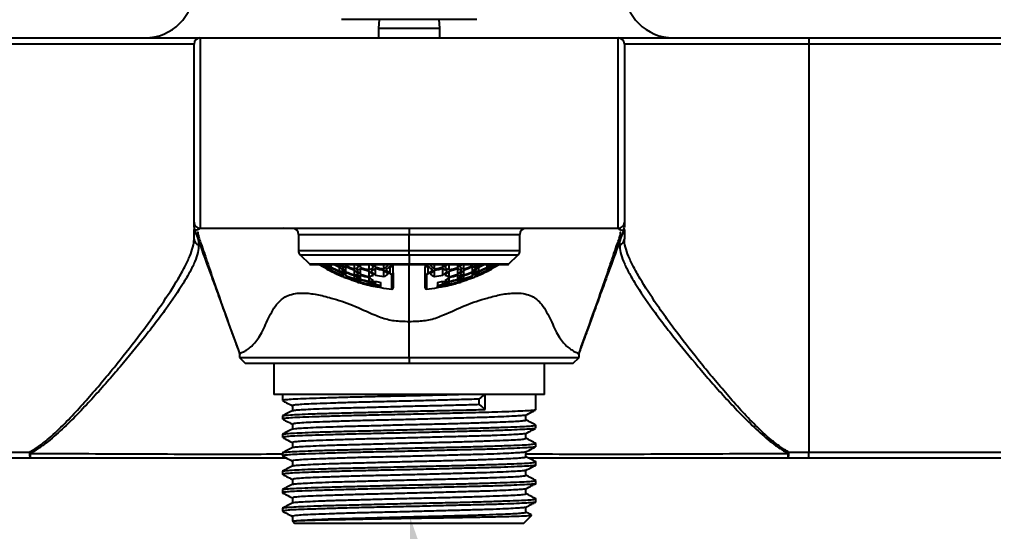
# Model space of a CAD drawing. Extents: x 0 to 1128, y 0 to 827.
# Drawn here: x 289.1 to 368.4, y 205.8 to 247.5 of the extents above; entities that cross this region are included whole.
import ezdxf
from ezdxf import colors
from ezdxf.entities.mleader import LeaderData, LeaderLine
from ezdxf.math import Vec2, Vec3

# ---------------------------------------------------------------- set-up
doc = ezdxf.new("R2010")
doc.units = 0
doc.header["$LTSCALE"] = 4
doc.header["$MEASUREMENT"] = 0
doc.layers.get('0').update_dxf_attribs({"linetype": 'CONTINUOUS'})
doc.styles.get("Standard").update_dxf_attribs({"font": 'SYMBOL'})

msp = doc.modelspace()

# ---------------------------------------------------------------- linework, layer by layer
at = {"color": 7, "linetype": 'Continuous', "lineweight": 25}
for p, q in [((320.805, 247.459), (315.3, 247.459)), ((318.373, 247.459), (318.303, 246.758)), ((326.311, 247.459), (320.805, 247.459)), ((323.308, 246.758), (323.238, 247.459)), ((318.303, 246.758), (318.303, 245.957)), ((318.303, 246.758), (323.308, 246.758)), ((323.308, 245.957), (323.308, 246.758)), ((288.271, 245.957), (303.788, 245.957)), ((303.788, 245.957), (303.788, 230.441)), ((303.788, 245.957), (337.823, 245.957)), ((337.823, 230.441), (337.823, 245.957)), ((337.823, 245.957), (353.339, 245.957)), ((353.339, 245.957), (353.339, 245.457)), ((353.339, 245.957), (396.09, 245.957)), ((303.287, 245.457), (288.271, 245.457)), ((303.287, 230.942), (303.287, 245.457)), ((338.324, 245.457), (338.324, 230.942)), ((353.339, 245.457), (338.324, 245.457)), ((353.339, 245.457), (353.339, 212.222)), ((396.09, 245.457), (353.339, 245.457)), ((303.287, 230.772), (303.287, 230.772)), ((303.287, 229.563), (303.287, 230.345)), ((337.823, 230.441), (303.788, 230.441)), ((310.653, 230.424), (310.569, 230.456)), ((320.805, 230.441), (320.805, 229.941)), ((338.324, 230.772), (338.324, 230.772)), ((338.324, 230.345), (338.324, 229.563)), ((311.796, 229.941), (311.796, 228.646)), ((320.805, 228.646), (320.805, 229.941)), ((329.815, 228.646), (329.815, 229.941)), ((320.805, 228.292), (320.805, 228.646)), ((311.943, 228.292), (312.712, 227.523)), ((320.805, 228.292), (320.805, 227.523)), ((328.899, 227.523), (329.668, 228.292)), ((312.747, 227.509), (320.805, 227.509)), ((313.943, 227.423), (313.943, 227.509)), ((313.943, 227.25), (313.943, 227.388)), ((314.452, 227.293), (314.452, 227.509)), ((314.452, 227.043), (314.452, 227.246)), ((314.454, 226.952), (314.454, 227.019)), ((315.144, 227.367), (315.144, 227.509)), ((315.144, 226.958), (315.144, 227.297)), ((315.144, 226.714), (315.144, 226.912)), ((315.654, 227.409), (315.654, 227.509)), ((315.654, 226.92), (315.654, 227.325)), ((315.654, 226.6), (315.654, 226.862)), ((316.345, 227.137), (316.345, 227.509)), ((316.345, 226.658), (316.345, 227.056)), ((316.855, 227.268), (316.855, 227.509)), ((316.855, 226.707), (316.855, 227.174)), ((317.547, 227.066), (317.547, 227.509)), ((317.547, 226.514), (317.547, 226.974)), ((318.056, 227.286), (318.056, 227.509)), ((318.056, 226.648), (318.056, 227.181)), ((318.748, 227.151), (318.748, 227.509)), ((318.75, 226.519), (318.75, 227.047)), ((319.257, 227.464), (319.257, 227.509)), ((319.257, 226.74), (319.257, 227.344)), ((319.504, 227.435), (319.504, 227.509)), ((319.504, 227.317), (319.504, 227.435)), ((319.504, 226.833), (319.504, 227.317)), ((319.504, 226.833), (319.504, 225.606)), ((320.805, 227.509), (328.864, 227.509)), ((322.107, 227.435), (322.107, 227.509)), ((322.107, 227.435), (322.107, 227.317)), ((322.107, 226.833), (322.107, 227.317)), ((322.107, 225.606), (322.107, 226.833)), ((322.353, 227.464), (322.353, 227.509)), ((322.353, 226.74), (322.353, 227.344)), ((322.861, 226.519), (322.861, 227.047)), ((322.863, 227.151), (322.863, 227.509)), ((323.555, 227.286), (323.555, 227.509)), ((323.555, 226.648), (323.555, 227.181)), ((324.064, 227.066), (324.064, 227.509)), ((324.064, 226.514), (324.064, 226.974)), ((324.756, 227.268), (324.756, 227.509)), ((324.756, 226.707), (324.756, 227.174)), ((325.266, 227.137), (325.266, 227.509)), ((325.266, 226.658), (325.266, 227.056)), ((325.957, 227.409), (325.957, 227.509)), ((325.957, 226.92), (325.957, 227.325)), ((325.957, 226.6), (325.957, 226.862)), ((326.467, 227.367), (326.467, 227.509)), ((326.467, 226.958), (326.467, 227.297)), ((326.467, 226.714), (326.467, 226.912)), ((327.157, 226.952), (327.157, 227.019)), ((327.158, 227.293), (327.158, 227.509)), ((327.158, 227.043), (327.158, 227.246)), ((327.668, 227.423), (327.668, 227.509)), ((327.668, 227.25), (327.668, 227.388)), ((315.146, 226.625), (315.146, 226.69)), ((316.345, 226.345), (316.345, 226.603)), ((316.855, 226.318), (316.855, 226.639)), ((316.855, 226.086), (316.855, 226.274)), ((316.857, 226.002), (316.857, 226.064)), ((317.547, 226.131), (317.547, 226.448)), ((317.547, 225.901), (317.547, 226.088)), ((318.056, 225.884), (318.056, 226.132)), ((318.503, 225.802), (318.503, 226.049)), ((323.108, 226.049), (323.108, 225.802)), ((323.555, 225.884), (323.555, 226.132)), ((324.064, 226.131), (324.064, 226.448)), ((324.064, 225.901), (324.064, 226.088)), ((324.754, 226.002), (324.754, 226.064)), ((324.756, 226.318), (324.756, 226.639)), ((324.756, 226.086), (324.756, 226.274)), ((325.266, 226.345), (325.266, 226.603)), ((326.465, 226.625), (326.465, 226.69)), ((317.548, 225.819), (317.548, 225.88)), ((318.056, 225.731), (318.056, 225.852)), ((318.503, 225.649), (318.503, 225.77)), ((318.503, 225.626), (318.503, 225.638)), ((323.108, 225.649), (323.108, 225.77)), ((323.108, 225.638), (323.108, 225.626)), ((323.555, 225.731), (323.555, 225.852)), ((324.063, 225.819), (324.063, 225.88)), ((320.805, 219.93), (320.805, 222.875)), ((306.979, 220.289), (306.979, 219.93)), ((306.979, 219.93), (307.479, 219.43)), ((306.979, 219.93), (320.805, 219.93)), ((320.805, 219.93), (334.632, 219.93)), ((320.805, 219.93), (320.806, 219.43)), ((334.132, 219.43), (334.632, 219.93)), ((334.632, 219.93), (334.632, 220.289)), ((320.806, 219.43), (307.479, 219.43)), ((309.794, 219.43), (309.794, 216.927)), ((334.132, 219.43), (320.806, 219.43)), ((331.817, 216.927), (331.817, 219.43)), ((320.805, 216.927), (309.794, 216.927)), ((310.495, 216.927), (310.495, 216.423)), ((331.817, 216.927), (320.805, 216.927)), ((326.51, 216.122), (326.51, 216.538)), ((326.991, 215.705), (326.991, 216.927)), ((331.116, 215.673), (331.116, 216.927)), ((311.295, 216.006), (311.295, 215.601)), ((310.495, 215.178), (310.495, 214.922)), ((330.315, 214.844), (330.315, 215.25)), ((311.295, 214.504), (311.295, 214.1)), ((331.116, 214.17), (331.116, 214.427)), ((310.495, 213.677), (310.495, 213.42)), ((330.315, 213.343), (330.315, 213.748)), ((311.295, 213.003), (311.295, 212.598)), ((331.116, 212.669), (331.116, 212.926)), ((288.271, 212.222), (289.888, 212.222)), ((310.495, 212.175), (310.495, 211.918)), ((310.497, 211.913), (310.534, 211.906)), ((330.315, 211.841), (330.315, 212.246)), ((351.723, 212.222), (353.339, 212.222)), ((353.339, 211.722), (353.339, 212.222)), ((353.339, 212.222), (396.09, 212.222)), ((289.942, 211.722), (288.271, 211.722)), ((311.295, 211.502), (311.295, 211.096)), ((331.116, 211.168), (331.116, 211.425)), ((353.339, 211.722), (351.669, 211.722)), ((396.09, 211.722), (353.339, 211.722)), ((310.495, 210.673), (310.495, 210.417)), ((330.315, 210.339), (330.315, 210.745)), ((311.295, 210), (311.295, 209.595)), ((331.116, 209.666), (331.116, 209.923)), ((310.495, 209.172), (310.495, 208.915)), ((330.315, 208.838), (330.315, 209.243)), ((311.295, 208.498), (311.295, 208.093)), ((331.116, 208.165), (331.116, 208.422)), ((310.495, 207.67), (310.495, 207.417)), ((310.495, 207.417), (310.508, 207.404)), ((310.495, 207.417), (310.496, 207.417)), ((310.496, 207.417), (310.575, 207.383)), ((311.295, 206.997), (311.295, 206.616)), ((330.115, 206.416), (330.773, 207.074)), ((330.315, 207.337), (330.315, 207.742)), ((311.295, 206.616), (311.496, 206.416)), ((311.378, 206.616), (311.295, 206.616)), ((330.115, 206.416), (311.496, 206.416))]:
    msp.add_line(p, q, dxfattribs=at)
at = {"color": 8, "linetype": 'Continuous', "lineweight": 25}
for p, q in [((303.646, 229.453), (303.662, 229.103)), ((311.796, 229.941), (320.805, 229.941)), ((320.805, 229.941), (329.815, 229.941)), ((337.949, 229.103), (337.965, 229.453)), ((311.796, 228.646), (320.805, 228.646)), ((320.805, 228.646), (329.815, 228.646)), ((311.943, 228.292), (320.805, 228.292)), ((320.805, 228.292), (329.668, 228.292)), ((320.805, 227.523), (312.712, 227.523)), ((328.899, 227.523), (320.805, 227.523)), ((320.805, 227.523), (320.805, 227.509)), ((319.394, 225.507), (319.394, 226.724)), ((322.217, 226.724), (322.217, 225.507))]:
    msp.add_line(p, q, dxfattribs=at)
at = {"color": 7, "linetype": 'Continuous', "lineweight": 25, "flags": 128}
for points in [[(313.943, 227.423), (313.855, 227.474), (313.795, 227.509)], [(315.43, 227.509), (315.447, 227.488), (315.491, 227.438)], [(315.654, 227.409), (315.61, 227.46), (315.568, 227.509)], [(319.024, 227.509), (319.051, 227.477), (319.094, 227.426)], [(322.516, 227.426), (322.56, 227.477), (322.587, 227.509)], [(326.043, 227.509), (326.001, 227.46), (325.957, 227.409)], [(326.12, 227.438), (326.164, 227.488), (326.181, 227.509)], [(327.816, 227.509), (327.756, 227.474), (327.668, 227.423)], [(326.51, 216.538), (326.844, 216.827), (326.959, 216.927)], [(326.991, 215.705), (326.722, 215.938), (326.51, 216.122)]]:
    msp.add_lwpolyline(points, dxfattribs=at)
at = {"color": 7, "linetype": 'Continuous', "lineweight": 25}
for centre, radius, start, end in [((299.283, 249.961), 4.004, 270, 0), ((342.328, 249.961), 4.004, 180, 270), ((303.788, 245.457), 0.501, 90, 180), ((337.823, 245.457), 0.501, 0, 90), ((303.788, 230.942), 0.501, 180, 270), ((337.823, 230.942), 0.501, 270, 0), ((303.788, 230.529), 0.501, 180.0313, 200.56351), ((311.295, 229.941), 0.501, 0, 90), ((330.315, 229.941), 0.501, 90, 180), ((337.823, 230.529), 0.501, 339.54022, 359.96754), ((303.767, 229.572), 0.48, 181.05617, 257.33957), ((337.844, 229.572), 0.48, 282.66043, 358.94383), ((312.297, 228.646), 0.501, 180, 225), ((329.314, 228.646), 0.501, 315, 0), ((312.747, 227.559), 0.0501, 225, 270), ((320.805, 239.501), 14.052, 238.58246, 240.76627), ((320.805, 239.501), 14.042, 238.65071, 240.74296), ((320.805, 239.501), 13.922, 239.47085, 240.47422), ((314.728, 230.519), 3.193, 255.77007, 262.11066), ((315.45, 230.616), 3.688, 245.87467, 251.65544), ((316.35, 230.969), 4.44, 237.17507, 242.35492), ((317.49, 231.537), 5.458, 229.49701, 234.10559), ((314.895, 230.434), 3.218, 255.83913, 262.12948), ((317.648, 231.477), 5.466, 229.62757, 234.22183), ((315.603, 230.514), 3.679, 246.01884, 251.7794), ((316.516, 230.908), 4.461, 237.32, 242.46796), ((318.796, 232.163), 6.589, 224.93996, 226.85435), ((318.985, 232.147), 6.641, 224.30395, 226.96151), ((320.805, 239.501), 14.065, 242.40082, 246.99514), ((320.805, 239.501), 13.761, 242.50635, 245.70755), ((320.805, 239.501), 13.984, 242.98021, 246.11874), ((320.805, 239.501), 14.005, 243.02295, 246.15585), ((320.805, 239.501), 13.803, 242.60433, 245.7934), ((320.805, 239.501), 14.064, 243.15474, 246.27113), ((320.805, 239.501), 13.453, 243.04632, 245.12191), ((320.805, 239.501), 13.389, 243.59079, 244.98645), ((314.68, 230.531), 3.198, 278.33685, 284.67863), ((315.306, 230.111), 3.158, 267.05329, 273.3461), ((320.075, 231.998), 6.812, 223.64687, 227.70302), ((318.637, 231.153), 5.494, 230.54579, 235.0626), ((314.847, 230.454), 3.231, 278.21452, 284.48834), ((320.238, 231.968), 6.819, 223.70781, 227.75624), ((315.474, 230.034), 3.176, 267.01614, 273.27232), ((318.797, 231.111), 5.498, 230.61522, 235.12528), ((320.805, 239.501), 13.143, 246.92296, 250.16282), ((320.805, 239.501), 13.595, 247.73126, 250.8478), ((320.805, 239.501), 13.219, 247.07167, 250.28983), ((320.805, 239.501), 13.647, 247.82959, 250.93224), ((315.156, 230.643), 3.702, 288.73756, 294.51207), ((321.231, 231.801), 6.81, 224.17261, 228.19533), ((322.87, 232.73), 8.242, 219.31158, 221.44672), ((315.327, 230.565), 3.72, 288.54958, 294.28822), ((321.402, 231.792), 6.821, 224.18127, 228.19707), ((323.056, 232.741), 8.27, 219.24467, 221.42956), ((320.805, 239.501), 12.854, 252.10196, 255.314), ((320.805, 239.501), 12.943, 252.23712, 255.42509), ((315.451, 231.009), 4.465, 297.98708, 303.15596), ((322.427, 231.74), 6.821, 224.33022, 228.33652), ((324.076, 232.727), 8.246, 219.25946, 221.42676), ((315.618, 230.923), 4.466, 297.95434, 303.09257), ((322.598, 231.745), 6.827, 224.2879, 228.29329), ((324.261, 232.749), 8.266, 219.33733, 221.35886), ((320.805, 239.501), 12.52, 257.31512, 260.54062), ((320.805, 239.501), 12.622, 257.41997, 260.62624), ((315.492, 231.608), 5.519, 306.15064, 310.74687), ((323.696, 231.847), 6.893, 224.14019, 227.45486), ((315.676, 231.537), 5.514, 305.93929, 310.52597), ((323.828, 231.826), 6.838, 224.03792, 228.05329), ((320.805, 239.501), 12.135, 262.67175, 263.84398), ((320.805, 239.501), 12.253, 262.75064, 263.90327), ((320.805, 239.501), 12.135, 276.15602, 277.32825), ((320.805, 239.501), 12.253, 276.09673, 277.24936), ((325.935, 231.537), 5.514, 229.47403, 234.06071), ((317.782, 231.826), 6.838, 311.94671, 315.96208), ((326.119, 231.608), 5.519, 229.25313, 233.84936), ((317.914, 231.847), 6.893, 312.54514, 315.85981), ((320.805, 239.501), 12.622, 279.37376, 282.58003), ((320.805, 239.501), 12.52, 279.45938, 282.68488), ((317.361, 232.739), 8.252, 318.63937, 320.66444), ((325.993, 230.923), 4.466, 236.90743, 242.04566), ((319.012, 231.745), 6.827, 311.70671, 315.7121), ((317.522, 232.738), 8.263, 318.57542, 320.73836), ((326.159, 231.009), 4.465, 236.84404, 242.01292), ((319.183, 231.74), 6.821, 311.66348, 315.66978), ((320.805, 239.501), 12.943, 284.57491, 287.76288), ((320.805, 239.501), 12.854, 284.686, 287.89804), ((326.284, 230.565), 3.72, 245.71178, 251.45042), ((318.564, 232.733), 8.259, 318.56888, 320.75689), ((320.209, 231.792), 6.821, 311.80293, 315.81873), ((318.729, 232.741), 8.258, 318.55534, 320.68635), ((326.455, 230.643), 3.702, 245.48793, 251.26244), ((320.379, 231.801), 6.81, 311.80467, 315.82739), ((320.805, 239.501), 13.219, 289.71017, 292.92833), ((320.805, 239.501), 13.647, 289.06776, 292.17041), ((320.805, 239.501), 13.143, 289.83718, 293.07704), ((320.805, 239.501), 13.595, 289.1522, 292.26874), ((326.764, 230.454), 3.231, 255.51166, 261.78548), ((326.137, 230.034), 3.176, 266.72768, 272.98386), ((321.373, 231.968), 6.819, 312.24376, 316.29219), ((322.814, 231.111), 5.498, 304.87472, 309.38478), ((326.93, 230.531), 3.198, 255.32137, 261.66315), ((321.536, 231.998), 6.812, 312.29698, 316.35313), ((326.304, 230.111), 3.158, 266.6539, 272.94671), ((322.974, 231.153), 5.494, 304.9374, 309.45421), ((320.805, 239.501), 14.065, 293.00486, 297.59918), ((320.805, 239.501), 13.453, 294.87809, 296.95368), ((320.805, 239.501), 13.803, 294.2066, 297.39567), ((320.805, 239.501), 14.064, 293.72887, 296.84526), ((320.805, 239.501), 13.389, 295.01355, 296.40921), ((320.805, 239.501), 13.761, 294.29245, 297.49365), ((320.805, 239.501), 13.984, 293.88126, 297.01979), ((320.805, 239.501), 14.005, 293.84415, 296.97705), ((326.716, 230.434), 3.218, 277.87052, 284.16087), ((325.094, 230.908), 4.461, 297.53204, 302.68), ((322.626, 232.147), 6.641, 313.03849, 315.69605), ((323.963, 231.477), 5.466, 305.77817, 310.37243), ((326.008, 230.514), 3.679, 288.2206, 293.98116), ((322.815, 232.163), 6.589, 313.14565, 315.06004), ((326.883, 230.519), 3.193, 277.88934, 284.22993), ((324.121, 231.537), 5.458, 305.89441, 310.50299), ((326.161, 230.616), 3.688, 288.34456, 294.12533), ((325.261, 230.969), 4.44, 297.64508, 302.82493), ((320.805, 239.501), 13.922, 299.52578, 300.52915), ((320.805, 239.501), 14.052, 299.23373, 301.41754), ((320.805, 239.501), 14.042, 299.25704, 301.34929), ((328.864, 227.559), 0.0501, 270, 315), ((315.93, 229.985), 3.365, 256.49746, 262.50387), ((317.524, 230.542), 4.526, 238.28164, 243.31046), ((316.632, 230.109), 3.788, 246.90106, 252.46682), ((316.797, 230.054), 3.803, 246.9579, 252.4993), ((320.805, 239.501), 13.891, 248.23079, 251.27167), ((320.805, 239.501), 14.052, 248.49288, 251.49423), ((320.805, 239.501), 13.922, 248.28931, 251.32237), ((315.886, 229.996), 3.369, 277.84501, 283.85126), ((316.51, 229.651), 3.31, 267.15244, 273.15574), ((317.838, 229.791), 3.912, 247.56525, 252.96097), ((319.805, 230.901), 5.517, 231.1863, 235.64878), ((318.698, 230.217), 4.559, 238.94863, 243.88693), ((316.054, 229.929), 3.386, 277.74147, 283.71449), ((319.975, 230.885), 5.531, 231.21026, 235.66005), ((316.678, 229.596), 3.326, 267.11393, 273.08823), ((318.865, 230.19), 4.569, 238.97592, 243.90175), ((317.292, 229.515), 3.477, 257.01108, 262.78612), ((318.006, 229.755), 3.925, 247.59534, 252.97243), ((320.805, 239.501), 14.065, 252.99442, 257.29152), ((320.805, 239.501), 13.389, 252.83957, 255.913), ((320.805, 239.501), 13.761, 253.31758, 256.30162), ((320.805, 239.501), 13.984, 253.59083, 256.52393), ((320.805, 239.501), 14.005, 253.61552, 256.54401), ((320.805, 239.501), 13.453, 252.93159, 255.98912), ((320.805, 239.501), 13.803, 253.37686, 256.35114), ((316.372, 230.159), 3.829, 287.86155, 293.40611), ((317.091, 229.594), 3.493, 277.50057, 283.28352), ((320.996, 230.78), 5.537, 231.48235, 235.91239), ((319.895, 230.045), 4.601, 239.33125, 244.2079), ((317.259, 229.547), 3.507, 277.41718, 283.17605), ((320.06, 230.028), 4.603, 239.31469, 244.18981), ((320.805, 239.501), 13.143, 257.92615, 261.001), ((320.805, 239.501), 13.647, 258.38593, 260.28724), ((316.687, 230.55), 4.528, 297.10447, 302.12711), ((323.492, 231.651), 6.611, 227.6071, 228.29913), ((320.805, 239.501), 12.854, 263.08363, 263.69572), ((320.805, 239.501), 12.854, 276.30428, 276.91637), ((318.122, 231.648), 6.606, 311.70144, 312.39358), ((324.923, 230.548), 4.526, 237.87235, 242.89643), ((320.805, 239.501), 13.143, 278.999, 282.07385), ((320.805, 239.501), 13.647, 279.71276, 281.61407), ((324.352, 229.547), 3.507, 256.82395, 262.58282), ((321.55, 230.028), 4.603, 295.81019, 300.68531), ((325.239, 230.159), 3.829, 246.59389, 252.13845), ((320.614, 230.78), 5.537, 304.08761, 308.51765), ((324.52, 229.594), 3.493, 256.71648, 262.49943), ((321.716, 230.045), 4.601, 295.7921, 300.66875), ((320.805, 239.501), 14.065, 282.70848, 287.00558), ((320.805, 239.501), 13.453, 284.01088, 287.06841), ((320.805, 239.501), 13.803, 283.64886, 286.62314), ((320.805, 239.501), 13.389, 284.087, 287.16043), ((320.805, 239.501), 13.761, 283.69838, 286.68242), ((320.805, 239.501), 13.984, 283.47607, 286.40917), ((320.805, 239.501), 14.005, 283.45599, 286.38448), ((325.557, 229.929), 3.386, 256.28551, 262.25853), ((324.933, 229.596), 3.326, 266.91177, 272.88607), ((323.605, 229.755), 3.925, 287.02757, 292.40466), ((321.636, 230.885), 5.531, 304.33995, 308.78974), ((322.746, 230.19), 4.569, 296.09825, 301.02408), ((324.319, 229.515), 3.477, 277.21388, 282.98892), ((325.725, 229.996), 3.369, 256.14874, 262.15499), ((321.806, 230.901), 5.517, 304.35122, 308.8137), ((325.101, 229.651), 3.31, 266.84426, 272.84756), ((322.912, 230.217), 4.559, 296.11307, 301.05137), ((323.772, 229.791), 3.912, 287.03903, 292.43475), ((320.805, 239.501), 13.922, 288.67763, 291.71069), ((320.805, 239.501), 13.891, 288.72833, 291.76921), ((320.805, 239.501), 14.052, 288.50577, 291.50712), ((324.813, 230.054), 3.803, 287.5007, 293.0421), ((325.681, 229.985), 3.365, 277.49613, 283.50254), ((324.087, 230.542), 4.526, 296.68954, 301.71836), ((324.979, 230.109), 3.788, 287.53318, 293.09894), ((320.805, 239.501), 14.064, 253.69446, 256.60954), ((317.713, 229.318), 3.421, 267.20891, 273.0179), ((319.038, 229.567), 3.977, 247.97517, 253.27129), ((318.33, 229.285), 3.554, 257.29738, 262.9444), ((317.881, 229.279), 3.431, 267.1674, 272.95834), ((319.197, 229.517), 3.954, 247.92645, 253.22748), ((318.496, 229.256), 3.563, 257.27207, 262.90478), ((318.502, 229.279), 3.587, 257.27016, 262.89406), ((320.805, 239.501), 13.891, 258.58508, 260.45903), ((320.805, 239.501), 14.042, 258.70937, 260.56268), ((320.805, 239.501), 14.052, 258.71768, 260.56943), ((320.805, 239.501), 13.922, 258.61808, 260.4806), ((320.805, 239.501), 14.065, 260.57821, 264.24019), ((319.404, 225.606), 0.1, 264.24019, 0), ((322.207, 225.606), 0.1, 180, 275.75981), ((320.805, 239.501), 14.065, 275.75981, 279.42179), ((320.805, 239.501), 13.891, 279.54097, 281.41492), ((320.805, 239.501), 13.922, 279.5194, 281.38192), ((320.805, 239.501), 14.042, 279.43732, 281.29063), ((320.805, 239.501), 14.052, 279.43057, 281.28232), ((323.73, 229.279), 3.431, 267.04166, 272.8326), ((323.109, 229.279), 3.587, 277.10594, 282.72984), ((322.413, 229.517), 3.954, 286.77252, 292.07355), ((323.114, 229.256), 3.563, 277.09522, 282.72793), ((323.898, 229.318), 3.421, 266.9821, 272.79109), ((322.573, 229.567), 3.977, 286.72871, 292.02483), ((323.281, 229.285), 3.554, 277.0556, 282.70262), ((320.805, 239.501), 14.064, 283.39046, 286.30554), ((291.091, 212.098), 1.209, 174.12783, 198.16286), ((294.537, 214.597), 5.22, 207.06033, 208.30783), ((331.612, 212.034), 41.671, 179.88033, 180.43013), ((350.52, 212.098), 1.209, 341.83714, 5.87217), ((309.999, 212.034), 41.671, 359.56987, 0.11967), ((347.074, 214.597), 5.22, 331.69217, 332.93967)]:
    msp.add_arc(centre, radius, start, end, dxfattribs=at)
for points, knots in [([(303.287, 230.537), (303.287, 230.559), (303.287, 230.593), (303.287, 230.875), (303.287, 230.92), (303.287, 230.942)], [0, 0, 0, 0, 0.486359, 0.743296, 1, 1, 1, 1]), ([(338.324, 230.942), (338.324, 230.92), (338.324, 230.875), (338.324, 230.593), (338.324, 230.559), (338.324, 230.537)], [0, 0, 0, 0, 0.25669, 0.513613, 1, 1, 1, 1]), ([(303.788, 230.441), (303.772, 230.441), (303.756, 230.432), (303.715, 230.4), (303.691, 230.38), (303.603, 230.323), (303.524, 230.298), (303.432, 230.297), (303.407, 230.303), (303.368, 230.318), (303.354, 230.326), (303.333, 230.341), (303.327, 230.348), (303.319, 230.357), (303.317, 230.357), (303.317, 230.358)], [0, 0, 0, 0, 0.125, 0.125, 0.25, 0.25, 0.5, 0.5, 0.625, 0.625, 0.75, 0.75, 0.875, 0.875, 1, 1, 1, 1]), ([(303.317, 230.358), (303.641, 229.468), (304.103, 228.197), (304.76, 226.389), (305.284, 224.951), (305.812, 223.497), (306.265, 222.252), (306.639, 221.224), (306.868, 220.593), (306.979, 220.289)], [0, 0, 0, 0, 0.2651792, 0.378806, 0.5385797, 0.6937644, 0.8119802, 0.9095808, 1, 1, 1, 1]), ([(303.618, 230.171), (303.604, 230.145), (303.576, 230.096), (303.624, 229.903), (303.726, 229.555), (303.932, 228.967), (304.198, 228.194), (304.6, 226.986), (305.196, 225.237), (306.037, 222.872), (306.677, 221.117), (307.03, 220.15)], [0, 0, 0, 0, 0.0718979, 0.1361504, 0.1891845, 0.2381668, 0.3040634, 0.3946147, 0.5524559, 0.7531917, 1, 1, 1, 1]), ([(334.581, 220.15), (334.934, 221.117), (335.574, 222.872), (336.415, 225.237), (337.011, 226.986), (337.412, 228.194), (337.679, 228.967), (337.885, 229.555), (337.987, 229.903), (338.034, 230.096), (338.007, 230.145), (337.993, 230.171)], [0, 0, 0, 0, 0.246808, 0.447544, 0.605385, 0.695937, 0.761833, 0.810815, 0.86385, 0.928102, 1, 1, 1, 1]), ([(338.294, 230.358), (337.97, 229.468), (337.508, 228.197), (336.85, 226.389), (336.327, 224.951), (335.799, 223.497), (335.346, 222.252), (334.972, 221.224), (334.743, 220.593), (334.632, 220.289)], [0, 0, 0, 0, 0.2651792, 0.378806, 0.5385797, 0.6937644, 0.8119802, 0.9095808, 1, 1, 1, 1]), ([(337.823, 230.441), (337.838, 230.441), (337.855, 230.432), (337.895, 230.4), (337.92, 230.38), (338.008, 230.323), (338.087, 230.298), (338.179, 230.297), (338.204, 230.303), (338.243, 230.318), (338.257, 230.326), (338.278, 230.341), (338.284, 230.348), (338.292, 230.357), (338.294, 230.357), (338.294, 230.358)], [0, 0, 0, 0, 0.125, 0.125, 0.25, 0.25, 0.5, 0.5, 0.625, 0.625, 0.75, 0.75, 0.875, 0.875, 1, 1, 1, 1]), ([(289.888, 212.222), (290.149, 212.361), (290.395, 212.52), (290.871, 212.858), (291.101, 213.038), (291.772, 213.6), (292.194, 213.998), (293.013, 214.812), (293.409, 215.229), (294.18, 216.069), (294.556, 216.492), (295.292, 217.34), (295.653, 217.765), (296.357, 218.607), (296.7, 219.025), (297.704, 220.27), (298.341, 221.086), (299.243, 222.285), (299.535, 222.68), (300.099, 223.462), (300.372, 223.849), (301.145, 224.975), (301.605, 225.685), (302.194, 226.679), (302.373, 226.999), (302.691, 227.613), (302.828, 227.903), (303.051, 228.444), (303.137, 228.696), (303.255, 229.159), (303.287, 229.369), (303.287, 229.563)], [0, 0, 0, 0, 0.03125, 0.03125, 0.0625, 0.0625, 0.125, 0.125, 0.1875, 0.1875, 0.25, 0.25, 0.3125, 0.3125, 0.375, 0.375, 0.5, 0.5, 0.5625, 0.5625, 0.625, 0.625, 0.75, 0.75, 0.8125, 0.8125, 0.875, 0.875, 0.9375, 0.9375, 1, 1, 1, 1]), ([(351.723, 212.222), (351.462, 212.361), (351.216, 212.52), (350.74, 212.858), (350.51, 213.038), (349.839, 213.6), (349.416, 213.998), (348.598, 214.812), (348.202, 215.229), (347.431, 216.069), (347.055, 216.492), (346.319, 217.34), (345.958, 217.765), (345.254, 218.607), (344.911, 219.025), (343.907, 220.27), (343.27, 221.086), (342.368, 222.285), (342.076, 222.68), (341.512, 223.462), (341.239, 223.849), (340.466, 224.975), (340.006, 225.685), (339.417, 226.679), (339.238, 226.999), (338.92, 227.613), (338.783, 227.903), (338.56, 228.444), (338.474, 228.696), (338.355, 229.159), (338.324, 229.369), (338.324, 229.563)], [0, 0, 0, 0, 0.03125, 0.03125, 0.0625, 0.0625, 0.125, 0.125, 0.1875, 0.1875, 0.25, 0.25, 0.3125, 0.3125, 0.375, 0.375, 0.5, 0.5, 0.5625, 0.5625, 0.625, 0.625, 0.75, 0.75, 0.8125, 0.8125, 0.875, 0.875, 0.9375, 0.9375, 1, 1, 1, 1]), ([(303.662, 229.103), (303.67, 228.912), (303.647, 228.706), (303.54, 228.252), (303.456, 228.005), (303.237, 227.474), (303.1, 227.19), (302.779, 226.588), (302.596, 226.276), (301.996, 225.302), (301.524, 224.606), (300.726, 223.503), (300.444, 223.124), (299.86, 222.359), (299.558, 221.972), (298.624, 220.798), (297.967, 219.998), (296.933, 218.776), (296.58, 218.365), (295.856, 217.538), (295.484, 217.122), (294.725, 216.29), (294.338, 215.876), (293.544, 215.053), (293.136, 214.645), (292.295, 213.849), (291.862, 213.46), (291.175, 212.913), (290.941, 212.737), (290.456, 212.409), (290.205, 212.256), (289.941, 212.121)], [0, 0, 0, 0, 0.0625, 0.0625, 0.125, 0.125, 0.1875, 0.1875, 0.25, 0.25, 0.375, 0.375, 0.4375, 0.4375, 0.5, 0.5, 0.625, 0.625, 0.6875, 0.6875, 0.75, 0.75, 0.8125, 0.8125, 0.875, 0.875, 0.9375, 0.9375, 0.96875, 0.96875, 1, 1, 1, 1]), ([(337.949, 229.103), (337.941, 228.912), (337.964, 228.706), (338.071, 228.252), (338.154, 228.005), (338.374, 227.474), (338.511, 227.19), (338.832, 226.588), (339.014, 226.276), (339.615, 225.302), (340.086, 224.606), (340.884, 223.503), (341.167, 223.124), (341.751, 222.359), (342.053, 221.972), (342.987, 220.798), (343.644, 219.998), (344.678, 218.776), (345.031, 218.365), (345.755, 217.538), (346.127, 217.122), (346.886, 216.29), (347.273, 215.876), (348.067, 215.053), (348.475, 214.645), (349.315, 213.849), (349.749, 213.46), (350.435, 212.913), (350.67, 212.737), (351.155, 212.409), (351.406, 212.256), (351.67, 212.121)], [0, 0, 0, 0, 0.0625, 0.0625, 0.125, 0.125, 0.1875, 0.1875, 0.25, 0.25, 0.375, 0.375, 0.4375, 0.4375, 0.5, 0.5, 0.625, 0.625, 0.6875, 0.6875, 0.75, 0.75, 0.8125, 0.8125, 0.875, 0.875, 0.9375, 0.9375, 0.96875, 0.96875, 1, 1, 1, 1]), ([(319.394, 226.724), (319.404, 226.723), (319.415, 226.724), (319.425, 226.726), (319.435, 226.728), (319.445, 226.732), (319.454, 226.738), (319.463, 226.744), (319.471, 226.751), (319.478, 226.759), (319.485, 226.768), (319.491, 226.778), (319.495, 226.788), (319.5, 226.8), (319.503, 226.812), (319.504, 226.824), (319.504, 226.827), (319.504, 226.83), (319.504, 226.833)], [0, 0, 0, 0, 0.0000310778, 0.0000310778, 0.0000310778, 0.0000621075, 0.0000621075, 0.0000621075, 0.0000938801, 0.0000938801, 0.0000938801, 0.0001280569, 0.0001280569, 0.0001280569, 0.000165226, 0.000165226, 0.000165226, 0.0001738583, 0.0001738583, 0.0001738583, 0.0001738583]), ([(322.107, 226.833), (322.107, 226.82), (322.109, 226.807), (322.113, 226.794), (322.118, 226.782), (322.124, 226.77), (322.133, 226.759), (322.141, 226.75), (322.151, 226.741), (322.162, 226.735), (322.172, 226.73), (322.183, 226.726), (322.194, 226.724), (322.202, 226.723), (322.209, 226.723), (322.217, 226.724)], [0, 0, 0, 0, 0.0000396304, 0.0000396304, 0.0000396304, 0.0000793791, 0.0000793791, 0.0000793791, 0.0001170668, 0.0001170668, 0.0001170668, 0.0001512618, 0.0001512618, 0.0001512618, 0.0001738255, 0.0001738255, 0.0001738255, 0.0001738255]), ([(306.993, 220.291), (307.012, 220.288), (307.054, 220.282), (307.344, 220.403), (307.71, 220.629), (308.149, 220.981), (308.748, 221.772), (309.24, 222.911), (309.69, 223.799), (310.174, 224.502), (310.974, 225.089), (312.082, 225.229), (313.28, 225.083), (314.62, 224.75), (316.219, 224.223), (317.711, 223.496), (319.034, 222.995), (319.995, 222.879), (320.59, 222.876), (320.805, 222.875)], [0, 0, 0, 0, 0.0650103, 0.141156, 0.1857472, 0.2310842, 0.3039323, 0.3798243, 0.4179292, 0.4558907, 0.5148355, 0.5865234, 0.6447916, 0.7045593, 0.7894074, 0.8765502, 0.9235495, 0.9723316, 1, 1, 1, 1]), ([(320.805, 222.875), (321.021, 222.876), (321.601, 222.879), (322.562, 222.991), (323.872, 223.484), (325.378, 224.218), (326.968, 224.743), (328.322, 225.081), (329.521, 225.23), (330.636, 225.089), (331.436, 224.503), (331.918, 223.803), (332.369, 222.916), (332.861, 221.774), (333.46, 220.984), (333.899, 220.631), (334.262, 220.406), (334.555, 220.282), (334.598, 220.288), (334.618, 220.291)], [0, 0, 0, 0, 0.027668, 0.074547, 0.123452, 0.208566, 0.295441, 0.353835, 0.413475, 0.485163, 0.544108, 0.581814, 0.61966, 0.696066, 0.768914, 0.813416, 0.858843, 0.933282, 1, 1, 1, 1]), ([(325.879, 216.927), (325.409, 216.915), (324.456, 216.892), (322.912, 216.851), (321.314, 216.809), (319.669, 216.773), (317.994, 216.738), (316.367, 216.7), (314.851, 216.656), (313.518, 216.612), (312.381, 216.575), (311.489, 216.538), (310.866, 216.497), (310.528, 216.456), (310.526, 216.433), (310.525, 216.423)], [0, 0, 0, 0, 0.073608, 0.149021, 0.222629, 0.298042, 0.377787, 0.459844, 0.539588, 0.621644, 0.701398, 0.783466, 0.863211, 0.945269, 1, 1, 1, 1]), ([(326.51, 216.538), (325.967, 216.523), (324.984, 216.496), (323.356, 216.451), (321.784, 216.406), (320.165, 216.365), (318.581, 216.33), (317.045, 216.292), (315.63, 216.249), (314.349, 216.204), (313.263, 216.166), (312.38, 216.13), (311.75, 216.09), (311.361, 216.046), (311.324, 216.019), (311.307, 216.006)], [0, 0, 0, 0, 0.092567, 0.167679, 0.244968, 0.320082, 0.397376, 0.472492, 0.549787, 0.624902, 0.702195, 0.777318, 0.85462, 0.929734, 1, 1, 1, 1]), ([(310.509, 216.41), (310.611, 216.357), (310.873, 216.221), (311.135, 216.084), (311.295, 216)], [0, 0, 0, 0, 0.387903, 1, 1, 1, 1]), ([(311.324, 215.606), (311.356, 215.617), (311.426, 215.64), (311.858, 215.674), (312.537, 215.715), (313.465, 215.76), (314.59, 215.801), (315.904, 215.837), (317.344, 215.876), (318.896, 215.919), (320.488, 215.964), (322.104, 216.002), (323.666, 216.038), (325.173, 216.078), (326.06, 216.107), (326.51, 216.122)], [0, 0, 0, 0, 0.066128, 0.142836, 0.22177, 0.298475, 0.377403, 0.454119, 0.53306, 0.609761, 0.688687, 0.765402, 0.844344, 0.921059, 1, 1, 1, 1]), ([(311.315, 215.612), (311.177, 215.539), (310.899, 215.395), (310.622, 215.25), (310.483, 215.178)], [0, 0, 0, 0, 0.499982, 1, 1, 1, 1]), ([(331.065, 215.66), (331.062, 215.655), (331.052, 215.637), (330.73, 215.61), (330.117, 215.571), (329.212, 215.527), (327.876, 215.475), (326.223, 215.434), (324.359, 215.388), (322.682, 215.344), (320.936, 215.298), (319.203, 215.262), (317.499, 215.226), (315.905, 215.186), (314.435, 215.141), (313.159, 215.098), (312.091, 215.063), (311.273, 215.025), (310.739, 214.982), (310.488, 214.945), (310.52, 214.927), (310.528, 214.922)], [0, 0, 0, 0, 0.020275, 0.074183, 0.129655, 0.183561, 0.23903, 0.322936, 0.376843, 0.432313, 0.486223, 0.541696, 0.595602, 0.651072, 0.704978, 0.760447, 0.814358, 0.869834, 0.923742, 0.979212, 1, 1, 1, 1]), ([(310.54, 215.188), (310.552, 215.196), (310.581, 215.217), (310.958, 215.247), (311.62, 215.287), (312.563, 215.331), (313.728, 215.374), (315.105, 215.41), (316.632, 215.448), (318.291, 215.49), (320.006, 215.536), (321.76, 215.576), (323.471, 215.611), (325.121, 215.649), (326.271, 215.682), (326.868, 215.701), (326.991, 215.705)], [0, 0, 0, 0, 0.047116, 0.123715, 0.202534, 0.279132, 0.35795, 0.434555, 0.513383, 0.589983, 0.668803, 0.745412, 0.824243, 0.900838, 0.979655, 1, 1, 1, 1]), ([(330.286, 215.241), (330.287, 215.24), (330.294, 215.225), (330.054, 215.201), (329.548, 215.162), (328.774, 215.12), (327.772, 215.075), (326.468, 215.034), (324.959, 214.994), (323.313, 214.949), (321.736, 214.903), (320.119, 214.862), (318.535, 214.827), (317.002, 214.789), (315.59, 214.746), (314.314, 214.701), (313.234, 214.663), (312.358, 214.627), (311.735, 214.587), (311.356, 214.543), (311.325, 214.517), (311.31, 214.504)], [0, 0, 0, 0, 0.00574, 0.061272, 0.11524, 0.170773, 0.224735, 0.280261, 0.349648, 0.403612, 0.459141, 0.513108, 0.56864, 0.622608, 0.678141, 0.732107, 0.787639, 0.841611, 0.897149, 0.951116, 1, 1, 1, 1]), ([(330.287, 215.235), (330.456, 215.323), (330.717, 215.46), (330.979, 215.596), (331.073, 215.645)], [0, 0, 0, 0, 0.643013, 1, 1, 1, 1]), ([(331.083, 214.162), (331.059, 214.152), (331.007, 214.13), (330.578, 214.097), (329.876, 214.057), (328.899, 214.011), (327.705, 213.97), (326.303, 213.934), (324.757, 213.896), (323.086, 213.853), (321.364, 213.807), (319.611, 213.768), (317.908, 213.733), (316.271, 213.694), (314.778, 213.65), (313.443, 213.606), (312.329, 213.57), (311.443, 213.533), (310.843, 213.492), (310.521, 213.451), (310.527, 213.429), (310.53, 213.42)], [0, 0, 0, 0, 0.042451, 0.096015, 0.151132, 0.204695, 0.259811, 0.31338, 0.368502, 0.422067, 0.477185, 0.530757, 0.585883, 0.639445, 0.694561, 0.748127, 0.803247, 0.856812, 0.91193, 0.965494, 1, 1, 1, 1]), ([(310.527, 213.688), (310.559, 213.698), (310.632, 213.721), (311.09, 213.754), (311.827, 213.796), (312.819, 213.841), (314.046, 213.882), (315.454, 213.917), (317.027, 213.956), (318.693, 213.999), (320.434, 214.045), (322.169, 214.083), (323.882, 214.118), (325.493, 214.158), (326.984, 214.202), (328.287, 214.246), (329.388, 214.281), (330.24, 214.319), (330.816, 214.361), (331.105, 214.4), (331.087, 214.42), (331.081, 214.427)], [0, 0, 0, 0, 0.044181, 0.099482, 0.153218, 0.208513, 0.262254, 0.317555, 0.371291, 0.426585, 0.480323, 0.535619, 0.589356, 0.644651, 0.698387, 0.753681, 0.807423, 0.862724, 0.916461, 0.971756, 1, 1, 1, 1]), ([(310.531, 214.897), (310.626, 214.848), (310.88, 214.715), (311.135, 214.582), (311.295, 214.499)], [0, 0, 0, 0, 0.371011, 1, 1, 1, 1]), ([(311.316, 214.106), (311.315, 214.107), (311.298, 214.121), (311.518, 214.144), (311.987, 214.182), (312.743, 214.224), (313.712, 214.269), (314.894, 214.308), (316.232, 214.344), (317.713, 214.384), (319.267, 214.428), (320.88, 214.473), (322.476, 214.509), (324.039, 214.545), (325.497, 214.586), (326.834, 214.631), (327.989, 214.672), (328.948, 214.708), (329.673, 214.747), (330.131, 214.79), (330.335, 214.825), (330.297, 214.841), (330.29, 214.844)], [0, 0, 0, 0, 0.003506, 0.057308, 0.112671, 0.166467, 0.221821, 0.275621, 0.33098, 0.384775, 0.440129, 0.493924, 0.549278, 0.603078, 0.658438, 0.712234, 0.76759, 0.821393, 0.876758, 0.930552, 0.985905, 1, 1, 1, 1]), ([(330.297, 213.738), (330.465, 213.826), (330.729, 213.964), (330.993, 214.101), (331.088, 214.151)], [0, 0, 0, 0, 0.638176, 1, 1, 1, 1]), ([(331.127, 214.427), (330.988, 214.5), (330.718, 214.641), (330.447, 214.782), (330.315, 214.851)], [0, 0, 0, 0, 0.5127998, 1, 1, 1, 1]), ([(311.317, 214.111), (311.178, 214.039), (310.901, 213.894), (310.623, 213.749), (310.485, 213.677)], [0, 0, 0, 0, 0.499985, 1, 1, 1, 1]), ([(310.518, 213.403), (310.614, 213.352), (310.874, 213.217), (311.133, 213.082), (311.295, 212.997)], [0, 0, 0, 0, 0.3727916, 1, 1, 1, 1]), ([(330.283, 213.745), (330.285, 213.741), (330.295, 213.724), (330.046, 213.699), (329.528, 213.66), (328.748, 213.617), (327.739, 213.572), (326.542, 213.535), (325.171, 213.498), (323.689, 213.458), (322.111, 213.413), (320.51, 213.369), (318.903, 213.334), (317.364, 213.297), (315.91, 213.255), (314.607, 213.21), (313.469, 213.17), (312.55, 213.135), (311.852, 213.095), (311.439, 213.052), (311.263, 213.019), (311.306, 213.005), (311.311, 213.003)], [0, 0, 0, 0, 0.013466, 0.068655, 0.122288, 0.177476, 0.231108, 0.286295, 0.339932, 0.395125, 0.448757, 0.503943, 0.557581, 0.612775, 0.666406, 0.721592, 0.775226, 0.830416, 0.884048, 0.939234, 0.992865, 1, 1, 1, 1]), ([(311.335, 212.604), (311.335, 212.608), (311.335, 212.625), (311.605, 212.651), (312.148, 212.69), (312.951, 212.733), (313.98, 212.778), (315.194, 212.815), (316.58, 212.852), (318.072, 212.893), (319.655, 212.938), (321.257, 212.98), (322.861, 213.016), (324.392, 213.053), (325.835, 213.095), (327.122, 213.14), (328.241, 213.179), (329.138, 213.215), (329.814, 213.255), (330.197, 213.299), (330.357, 213.33), (330.312, 213.343), (330.311, 213.343)], [0, 0, 0, 0, 0.014676, 0.070093, 0.123948, 0.179364, 0.233218, 0.288634, 0.342492, 0.397912, 0.451766, 0.507181, 0.561041, 0.616464, 0.670317, 0.725732, 0.779589, 0.835008, 0.888861, 0.944275, 0.998128, 1, 1, 1, 1]), ([(331.125, 212.927), (330.986, 212.999), (330.717, 213.14), (330.447, 213.28), (330.315, 213.349)], [0, 0, 0, 0, 0.513971, 1, 1, 1, 1]), ([(311.319, 212.61), (311.18, 212.538), (310.903, 212.393), (310.625, 212.249), (310.486, 212.176)], [0, 0, 0, 0, 0.499984, 1, 1, 1, 1]), ([(310.512, 212.187), (310.511, 212.188), (310.493, 212.202), (310.727, 212.224), (311.235, 212.263), (312.043, 212.304), (313.098, 212.35), (314.364, 212.389), (315.825, 212.424), (317.413, 212.464), (319.113, 212.509), (320.845, 212.554), (322.592, 212.59), (324.273, 212.625), (325.87, 212.666), (327.309, 212.711), (328.577, 212.753), (329.611, 212.788), (330.41, 212.827), (330.908, 212.87), (331.134, 212.906), (331.094, 212.922), (331.085, 212.926)], [0, 0, 0, 0, 0.001744, 0.057103, 0.110894, 0.166244, 0.220036, 0.275388, 0.329183, 0.384538, 0.43833, 0.493682, 0.547481, 0.602841, 0.656633, 0.711985, 0.765782, 0.821139, 0.874931, 0.930283, 0.984076, 1, 1, 1, 1]), ([(331.071, 212.66), (331.066, 212.653), (331.05, 212.633), (330.708, 212.605), (330.069, 212.565), (329.159, 212.521), (328.007, 212.477), (326.661, 212.441), (325.135, 212.404), (323.501, 212.362), (321.775, 212.316), (320.037, 212.275), (318.306, 212.24), (316.66, 212.203), (315.118, 212.16), (313.751, 212.115), (312.572, 212.077), (311.635, 212.041), (310.959, 212), (310.557, 211.957), (310.525, 211.93), (310.51, 211.918)], [0, 0, 0, 0, 0.02693, 0.082151, 0.135807, 0.191018, 0.244677, 0.299893, 0.35355, 0.408763, 0.46242, 0.517632, 0.571292, 0.626508, 0.680165, 0.735377, 0.789041, 0.844261, 0.897918, 0.95313, 1, 1, 1, 1]), ([(330.295, 212.236), (330.463, 212.323), (330.725, 212.46), (330.986, 212.596), (331.079, 212.644)], [0, 0, 0, 0, 0.6437154, 1, 1, 1, 1]), ([(310.529, 211.896), (310.625, 211.845), (310.881, 211.712), (311.136, 211.579), (311.295, 211.496)], [0, 0, 0, 0, 0.376818, 1, 1, 1, 1]), ([(330.305, 212.241), (330.256, 212.229), (330.157, 212.205), (329.674, 212.168), (328.953, 212.126), (328.002, 212.081), (326.839, 212.041), (325.516, 212.006), (324.046, 211.966), (322.498, 211.922), (320.887, 211.877), (319.289, 211.841), (317.719, 211.804), (316.251, 211.764), (314.899, 211.719), (313.726, 211.677), (312.746, 211.642), (311.998, 211.603), (311.512, 211.561), (311.287, 211.524), (311.318, 211.506), (311.326, 211.502)], [0, 0, 0, 0, 0.053418, 0.108698, 0.162413, 0.217686, 0.271404, 0.326681, 0.380396, 0.435669, 0.489384, 0.544657, 0.598377, 0.653655, 0.707372, 0.762646, 0.816369, 0.871651, 0.925365, 0.980636, 1, 1, 1, 1]), ([(311.345, 211.103), (311.353, 211.11), (311.378, 211.129), (311.713, 211.159), (312.316, 211.198), (313.181, 211.243), (314.25, 211.286), (315.517, 211.322), (316.921, 211.359), (318.45, 211.402), (320.031, 211.447), (321.648, 211.488), (323.227, 211.523), (324.752, 211.561), (326.151, 211.604), (327.41, 211.649), (328.471, 211.686), (329.325, 211.723), (329.922, 211.763), (330.269, 211.806), (330.285, 211.83), (330.292, 211.841)], [0, 0, 0, 0, 0.027701, 0.081602, 0.137068, 0.190965, 0.246424, 0.300328, 0.355795, 0.409689, 0.465146, 0.519043, 0.574504, 0.628401, 0.683861, 0.737758, 0.793217, 0.847118, 0.902583, 0.95648, 1, 1, 1, 1]), ([(331.124, 211.426), (330.985, 211.498), (330.715, 211.639), (330.446, 211.779), (330.315, 211.847)], [0, 0, 0, 0, 0.514985, 1, 1, 1, 1]), ([(310.863, 211.722), (309.571, 211.722), (305.439, 211.722), (298.466, 211.722), (292.783, 211.722), (289.942, 211.722)], [0, 0, 0, 0, 0.185149, 0.592573, 1, 1, 1, 1]), ([(331.077, 211.155), (331.079, 211.152), (331.086, 211.136), (330.813, 211.112), (330.255, 211.074), (329.396, 211.03), (328.309, 210.985), (326.996, 210.948), (325.52, 210.912), (323.896, 210.871), (322.2, 210.826), (320.449, 210.782), (318.723, 210.747), (317.041, 210.71), (315.48, 210.669), (314.058, 210.623), (312.838, 210.584), (311.837, 210.548), (311.09, 210.509), (310.644, 210.465), (310.456, 210.432), (310.503, 210.418), (310.508, 210.417)], [0, 0, 0, 0, 0.010889, 0.064752, 0.120178, 0.174039, 0.229461, 0.283329, 0.33876, 0.392621, 0.448045, 0.50191, 0.557339, 0.611199, 0.66662, 0.720481, 0.775903, 0.829767, 0.885194, 0.939055, 0.994478, 1, 1, 1, 1]), ([(311.32, 211.109), (311.182, 211.037), (310.904, 210.892), (310.627, 210.748), (310.488, 210.675)], [0, 0, 0, 0, 0.499982, 1, 1, 1, 1]), ([(310.538, 210.686), (310.538, 210.689), (310.535, 210.706), (310.825, 210.732), (311.403, 210.77), (312.278, 210.814), (313.379, 210.859), (314.705, 210.896), (316.19, 210.932), (317.821, 210.973), (319.521, 211.018), (321.273, 211.061), (322.997, 211.096), (324.674, 211.133), (326.226, 211.175), (327.637, 211.221), (328.843, 211.26), (329.829, 211.296), (330.559, 211.335), (330.985, 211.379), (331.161, 211.411), (331.113, 211.424), (331.111, 211.425)], [0, 0, 0, 0, 0.014812, 0.068651, 0.124051, 0.177887, 0.233285, 0.287128, 0.342534, 0.396371, 0.451769, 0.505611, 0.561015, 0.61485, 0.670246, 0.724083, 0.77948, 0.83332, 0.888721, 0.942558, 0.997955, 1, 1, 1, 1]), ([(330.288, 210.731), (330.457, 210.819), (330.722, 210.957), (330.986, 211.095), (331.083, 211.145)], [0, 0, 0, 0, 0.635996, 1, 1, 1, 1]), ([(351.669, 211.722), (348.828, 211.722), (343.145, 211.722), (336.108, 211.722), (331.912, 211.722), (330.556, 211.722)], [0, 0, 0, 0, 0.403727, 0.807451, 1, 1, 1, 1]), ([(310.529, 210.394), (310.623, 210.345), (310.878, 210.211), (311.134, 210.078), (311.295, 209.994)], [0, 0, 0, 0, 0.367834, 1, 1, 1, 1]), ([(330.269, 210.737), (330.248, 210.729), (330.196, 210.708), (329.804, 210.676), (329.152, 210.635), (328.245, 210.59), (327.138, 210.549), (325.84, 210.513), (324.412, 210.474), (322.867, 210.431), (321.279, 210.386), (319.662, 210.347), (318.092, 210.312), (316.586, 210.272), (315.212, 210.229), (313.985, 210.185), (312.963, 210.149), (312.152, 210.111), (311.605, 210.07), (311.316, 210.03), (311.325, 210.008), (311.329, 210)], [0, 0, 0, 0, 0.037446, 0.091375, 0.146868, 0.200793, 0.256282, 0.310214, 0.365711, 0.419634, 0.47512, 0.529047, 0.584538, 0.638463, 0.693952, 0.747877, 0.803365, 0.857293, 0.912785, 0.96671, 1, 1, 1, 1]), ([(311.337, 209.602), (311.362, 209.612), (311.424, 209.633), (311.831, 209.666), (312.504, 209.707), (313.414, 209.752), (314.54, 209.793), (315.835, 209.829), (317.282, 209.868), (318.817, 209.911), (320.422, 209.956), (322.023, 209.994), (323.604, 210.03), (325.092, 210.069), (326.471, 210.113), (327.678, 210.157), (328.699, 210.193), (329.49, 210.23), (330.029, 210.272), (330.302, 210.311), (330.288, 210.332), (330.283, 210.339)], [0, 0, 0, 0, 0.039475, 0.094969, 0.148893, 0.204381, 0.258307, 0.313798, 0.367723, 0.423212, 0.477136, 0.532624, 0.586555, 0.64205, 0.695975, 0.751464, 0.805396, 0.860892, 0.914814, 0.9703, 1, 1, 1, 1]), ([(331.122, 209.925), (330.984, 209.997), (330.715, 210.137), (330.446, 210.278), (330.315, 210.346)], [0, 0, 0, 0, 0.51576, 1, 1, 1, 1]), ([(331.088, 209.666), (331.096, 209.663), (331.136, 209.644), (330.915, 209.619), (330.416, 209.581), (329.628, 209.54), (328.587, 209.494), (327.334, 209.455), (325.883, 209.419), (324.302, 209.38), (322.607, 209.335), (320.877, 209.29), (319.128, 209.254), (317.443, 209.218), (315.838, 209.178), (314.388, 209.133), (313.108, 209.091), (312.058, 209.055), (311.243, 209.017), (310.677, 208.97), (310.439, 208.93), (310.517, 208.91), (310.531, 208.907)], [0, 0, 0, 0, 0.014028, 0.06787, 0.120186, 0.17402, 0.226338, 0.280173, 0.332494, 0.386332, 0.438651, 0.492486, 0.544811, 0.598655, 0.650973, 0.704807, 0.75713, 0.81097, 0.863288, 0.917123, 0.984545, 1, 1, 1, 1]), ([(311.321, 209.608), (311.183, 209.536), (310.905, 209.391), (310.628, 209.247), (310.489, 209.174)], [0, 0, 0, 0, 0.499982, 1, 1, 1, 1]), ([(310.545, 209.185), (310.554, 209.191), (310.58, 209.21), (310.936, 209.239), (311.592, 209.279), (312.518, 209.323), (313.684, 209.367), (315.042, 209.402), (316.577, 209.44), (318.218, 209.482), (319.947, 209.528), (321.684, 209.568), (323.413, 209.603), (325.052, 209.641), (326.585, 209.685), (327.941, 209.729), (329.106, 209.767), (330.027, 209.803), (330.685, 209.844), (331.064, 209.887), (331.085, 209.912), (331.094, 209.923)], [0, 0, 0, 0, 0.026606, 0.082043, 0.135908, 0.191335, 0.245205, 0.300637, 0.354504, 0.409932, 0.463799, 0.519228, 0.573097, 0.628528, 0.682395, 0.737823, 0.791696, 0.847132, 0.900999, 0.956427, 1, 1, 1, 1]), ([(330.298, 209.234), (330.467, 209.322), (330.735, 209.462), (331.003, 209.602), (331.103, 209.654)], [0, 0, 0, 0, 0.627219, 1, 1, 1, 1]), ([(310.525, 208.894), (310.62, 208.845), (310.876, 208.711), (311.133, 208.577), (311.295, 208.492)], [0, 0, 0, 0, 0.3686311, 1, 1, 1, 1]), ([(330.276, 209.241), (330.27, 209.233), (330.252, 209.213), (329.926, 209.183), (329.329, 209.143), (328.484, 209.1), (327.416, 209.056), (326.169, 209.02), (324.758, 208.982), (323.248, 208.94), (321.655, 208.895), (320.052, 208.854), (318.456, 208.819), (316.941, 208.781), (315.522, 208.738), (314.266, 208.693), (313.184, 208.655), (312.327, 208.619), (311.71, 208.578), (311.349, 208.536), (311.324, 208.51), (311.313, 208.498)], [0, 0, 0, 0, 0.030049, 0.085175, 0.138744, 0.193867, 0.247436, 0.30256, 0.356132, 0.411257, 0.464826, 0.519949, 0.573525, 0.628656, 0.682225, 0.737347, 0.790921, 0.846049, 0.899617, 0.954738, 1, 1, 1, 1]), ([(311.318, 208.102), (311.37, 208.113), (311.476, 208.137), (311.971, 208.174), (312.697, 208.216), (313.668, 208.261), (314.83, 208.3), (316.173, 208.336), (317.636, 208.376), (319.202, 208.42), (320.799, 208.465), (322.411, 208.501), (323.963, 208.537), (325.439, 208.578), (326.771, 208.622), (327.945, 208.664), (328.905, 208.7), (329.648, 208.739), (330.114, 208.781), (330.329, 208.817), (330.294, 208.834), (330.285, 208.838)], [0, 0, 0, 0, 0.052924, 0.106873, 0.162387, 0.216334, 0.271846, 0.3258, 0.381319, 0.435266, 0.490776, 0.544728, 0.600244, 0.654191, 0.709701, 0.76365, 0.819163, 0.87311, 0.928623, 0.982569, 1, 1, 1, 1]), ([(331.122, 208.424), (330.983, 208.496), (330.714, 208.636), (330.445, 208.776), (330.315, 208.844)], [0, 0, 0, 0, 0.516251, 1, 1, 1, 1]), ([(311.322, 208.107), (311.183, 208.034), (310.906, 207.89), (310.628, 207.745), (310.489, 207.673)], [0, 0, 0, 0, 0.4999793, 1, 1, 1, 1]), ([(331.086, 208.165), (331.095, 208.161), (331.133, 208.142), (330.904, 208.116), (330.396, 208.079), (329.6, 208.037), (328.551, 207.991), (327.292, 207.952), (325.837, 207.917), (324.246, 207.877), (322.535, 207.832), (320.784, 207.787), (319.016, 207.75), (317.323, 207.714), (315.721, 207.673), (314.284, 207.628), (313.02, 207.586), (311.986, 207.551), (311.2, 207.513), (310.637, 207.466), (310.545, 207.434), (310.496, 207.417)], [0, 0, 0, 0, 0.015914, 0.070666, 0.123868, 0.178612, 0.231815, 0.286561, 0.339767, 0.394515, 0.448314, 0.503709, 0.557508, 0.612904, 0.666107, 0.720852, 0.774061, 0.828812, 0.882015, 0.936761, 1, 1, 1, 1]), ([(310.532, 207.683), (310.531, 207.686), (310.525, 207.702), (310.798, 207.726), (311.364, 207.765), (312.216, 207.808), (313.315, 207.853), (314.617, 207.89), (316.107, 207.927), (317.716, 207.967), (319.429, 208.013), (321.164, 208.056), (322.906, 208.091), (324.572, 208.128), (326.146, 208.17), (327.555, 208.215), (328.784, 208.255), (329.775, 208.29), (330.527, 208.33), (330.967, 208.373), (331.154, 208.406), (331.106, 208.42), (331.102, 208.422)], [0, 0, 0, 0, 0.010092, 0.065542, 0.11942, 0.17486, 0.228741, 0.284185, 0.338066, 0.393509, 0.447389, 0.502831, 0.556716, 0.612164, 0.666044, 0.721486, 0.775372, 0.830821, 0.8847, 0.940142, 0.994024, 1, 1, 1, 1]), ([(330.29, 207.729), (330.459, 207.817), (330.729, 207.958), (331, 208.099), (331.102, 208.152)], [0, 0, 0, 0, 0.622023, 1, 1, 1, 1]), ([(310.568, 207.37), (310.652, 207.327), (310.894, 207.201), (311.136, 207.074), (311.295, 206.991)], [0, 0, 0, 0, 0.343917, 1, 1, 1, 1]), ([(330.277, 207.735), (330.278, 207.732), (330.283, 207.716), (330.024, 207.69), (329.501, 207.652), (328.702, 207.609), (327.693, 207.564), (326.477, 207.527), (325.112, 207.49), (323.611, 207.449), (322.045, 207.404), (320.429, 207.361), (318.838, 207.326), (317.289, 207.289), (315.853, 207.247), (314.546, 207.202), (313.427, 207.162), (312.51, 207.126), (311.828, 207.087), (311.425, 207.043), (311.257, 207.011), (311.301, 206.997), (311.304, 206.997)], [0, 0, 0, 0, 0.012452, 0.066324, 0.121759, 0.175624, 0.231051, 0.284921, 0.340354, 0.394217, 0.449641, 0.503506, 0.558933, 0.6128, 0.66823, 0.722096, 0.777523, 0.831395, 0.886831, 0.940695, 0.99612, 1, 1, 1, 1]), ([(311.378, 206.616), (311.46, 206.627), (311.625, 206.648), (312.151, 206.684), (312.912, 206.725), (313.924, 206.77), (315.141, 206.807), (316.507, 206.843), (318.008, 206.885), (319.575, 206.929), (321.191, 206.972), (322.781, 207.008), (324.33, 207.045), (325.765, 207.087), (327.071, 207.132), (328.19, 207.171), (329.105, 207.207), (329.786, 207.247), (330.187, 207.29), (330.354, 207.323), (330.31, 207.336), (330.307, 207.337)], [0, 0, 0, 0, 0.0490945, 0.0993004, 0.1545615, 0.2114245, 0.2666908, 0.3235602, 0.3788192, 0.4356802, 0.4909407, 0.547804, 0.6030674, 0.6599338, 0.7151951, 0.7720585, 0.8273272, 0.8841992, 0.939459, 0.996321, 1, 1, 1, 1]), ([(311.378, 206.616), (311.539, 206.629), (311.8, 206.649), (312.673, 206.682), (313.609, 206.711), (314.775, 206.736), (316.106, 206.76), (317.582, 206.786), (319.144, 206.815), (320.784, 206.844), (322.419, 206.868), (324.019, 206.891), (325.526, 206.918), (326.93, 206.947), (328.16, 206.975), (329.188, 206.998), (329.984, 207.023), (330.519, 207.051), (330.781, 207.075), (330.762, 207.087), (330.757, 207.09)], [0, 0, 0, 0, 0.0857894, 0.139514, 0.1947469, 0.2492169, 0.3052869, 0.359573, 0.4153703, 0.4706922, 0.5276663, 0.5823209, 0.6384898, 0.6943865, 0.7519206, 0.8074484, 0.8645513, 0.9207631, 0.9785781, 1, 1, 1, 1]), ([(330.76, 207.11), (330.742, 207.12), (330.594, 207.197), (330.445, 207.275), (330.315, 207.342)], [0, 0, 0, 0, 0.123527, 1, 1, 1, 1])]:
    msp.add_open_spline(points, degree=3, knots=knots, dxfattribs=at)
at = {"color": 8, "linetype": 'Continuous', "lineweight": 25}
for points, knots in [([(320.805, 222.875), (320.805, 223.647), (320.805, 224.81), (320.805, 226.332), (320.805, 227.15), (320.805, 227.482), (320.805, 227.491)], [0, 0, 0, 0, 0.493876, 0.744312, 0.992753, 1, 1, 1, 1]), ([(289.941, 212.121), (292.782, 212.108), (298.465, 212.082), (305.317, 212.056), (309.327, 212.074), (310.496, 212.079)], [0, 0, 0, 0, 0.41465, 0.829401, 1, 1, 1, 1]), ([(330.315, 212.081), (331.751, 212.075), (336.028, 212.056), (343.146, 212.082), (348.829, 212.108), (351.67, 212.121)], [0, 0, 0, 0, 0.20164, 0.600869, 1, 1, 1, 1])]:
    msp.add_open_spline(points, degree=3, knots=knots, dxfattribs=at)

# ---------------------------------------------------------------- leaders
at = {"ltscale": 0.5}
ml = msp.add_multileader_mtext('Standard', dxfattribs=at)
ml.set_content('G1/2-14TH', color=256)
ml.set_leader_properties(color=5)
ml.build(insert=Vec2(0, 0))
ml.multileader.update_dxf_attribs({"text_left_attachment_type": 6, "text_right_attachment_type": 6, "dogleg_length": 0.36, "arrow_head_size": 5})
ctx = ml.context
ctx.base_point, ctx.char_height, ctx.arrow_head_size, ctx.landing_gap_size, ctx.plane_origin = Vec3(328.817, 163.733), 10, 5, 0.09, Vec3(278.525, 110.291)
ctx.left_attachment, ctx.right_attachment = 6, 6
notes = []
notes.append((ctx, [(0, (1, 1, 0), (328.457, 163.733), (1, 0), 0.36, [(0, [(320.863, 206.963)], 0, [])])]))
ctx.mtext.insert, ctx.mtext.flow_direction = Vec3(328.907, 175.733), 5
for ctx, leaders in notes:
    for number, flags, end, landing, length, lines in leaders:
        leader = LeaderData()
        leader.index, (leader.has_last_leader_line, leader.has_dogleg_vector, leader.attachment_direction) = number, flags
        leader.last_leader_point, leader.dogleg_vector, leader.dogleg_length = Vec3(end), Vec3(landing), length
        for number, points, colour, breaks in lines:
            line = LeaderLine()
            line.index, line.vertices, line.color, line.breaks = number, Vec3.list(points), colors.encode_raw_color(colour), breaks
            leader.lines.append(line)
        ctx.leaders.append(leader)

doc.saveas('drawing.dxf')
